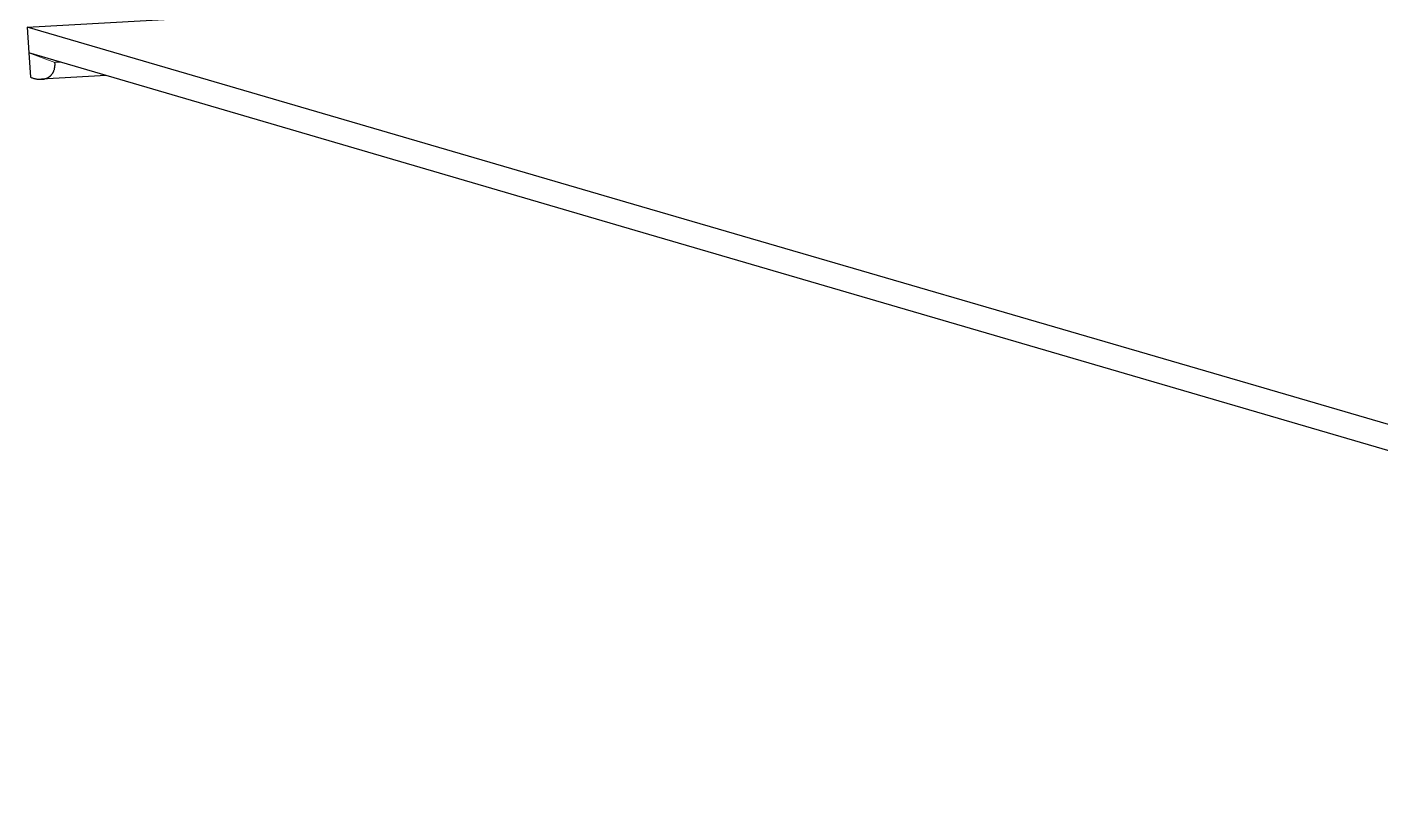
# Model space of a CAD drawing. Header units: millimetres. Extents: x 1.5 to 37.9, y -0.3 to 12.6.
# Drawn here: x 8.72 to 9.765, y 2.241 to 2.833 of the extents above; entities that cross this region are included whole.
import ezdxf

# ---------------------------------------------------------------- set-up
doc = ezdxf.new("R2010")
doc.units = ezdxf.units.MM
doc.layers.add('0.3', color=4, linetype='Continuous', lineweight=20)

msp = doc.modelspace()

# ---------------------------------------------------------------- linework, layer by layer
at = {"layer": '0.3'}
msp.add_line((8.741, 2.8052), (8.7209, 2.8127), dxfattribs=at)
at = {"layer": '0.3', "lineweight": -3}
for points in [[(8.7195, 2.8325), (10.5848, 2.9372)], [(8.7195, 2.8325), (8.7208, 2.8127)], [(10.6761, 2.2616), (9.6684, 2.5557), (9.188, 2.6956), (8.7195, 2.8325)], [(10.6762, 2.2409), (9.6691, 2.5354), (9.1891, 2.6756), (8.7208, 2.8127)], [(8.7209, 2.8127), (8.7221, 2.7939)], [(8.7309, 2.7923), (8.7312, 2.7923), (8.7316, 2.7924), (8.7319, 2.7924), (8.7323, 2.7925), (8.7326, 2.7925), (8.733, 2.7926), (8.7333, 2.7927), (8.7336, 2.7928), (8.7339, 2.7929), (8.7343, 2.793), (8.7346, 2.7931), (8.7349, 2.7932), (8.7352, 2.7934), (8.7355, 2.7935), (8.7358, 2.7937), (8.7361, 2.7938), (8.7362, 2.7939), (8.7364, 2.794), (8.7366, 2.7942), (8.7367, 2.7943), (8.7369, 2.7944), (8.737, 2.7945), (8.7372, 2.7946), (8.7373, 2.7947), (8.7375, 2.7948), (8.7376, 2.795), (8.7377, 2.7951), (8.7379, 2.7952), (8.738, 2.7954), (8.7381, 2.7955), (8.7383, 2.7956), (8.7384, 2.7958), (8.7385, 2.7959), (8.7386, 2.7961), (8.7387, 2.7962), (8.7389, 2.7964), (8.739, 2.7965), (8.7391, 2.7967), (8.7392, 2.7968), (8.7393, 2.797), (8.7394, 2.7972), (8.7395, 2.7973), (8.7396, 2.7975), (8.7397, 2.7977), (8.7398, 2.7978), (8.7399, 2.798), (8.7399, 2.7982), (8.74, 2.7984), (8.7401, 2.7986), (8.7402, 2.7987), (8.7402, 2.7989), (8.7403, 2.7991), (8.7404, 2.7995), (8.7406, 2.7999), (8.7407, 2.8003), (8.7408, 2.8007), (8.7408, 2.8011), (8.7409, 2.8015), (8.741, 2.802), (8.741, 2.8024), (8.741, 2.8029), (8.7411, 2.8033), (8.7411, 2.8038), (8.7411, 2.8043), (8.741, 2.8047), (8.741, 2.8052)], [(8.7455, 2.8055), (8.741, 2.8052)], [(8.7221, 2.7939), (8.7227, 2.7937), (8.7232, 2.7935), (8.7238, 2.7933), (8.7243, 2.7931), (8.7248, 2.793), (8.7254, 2.7928), (8.7259, 2.7927), (8.7265, 2.7926), (8.727, 2.7925), (8.7276, 2.7924), (8.7281, 2.7924), (8.7286, 2.7923), (8.7292, 2.7923), (8.7297, 2.7923), (8.7302, 2.7923), (8.7307, 2.7923)], [(8.7807, 2.7952), (8.7307, 2.7923)]]:
    msp.add_lwpolyline(points, dxfattribs=at)

doc.saveas('drawing.dxf')
